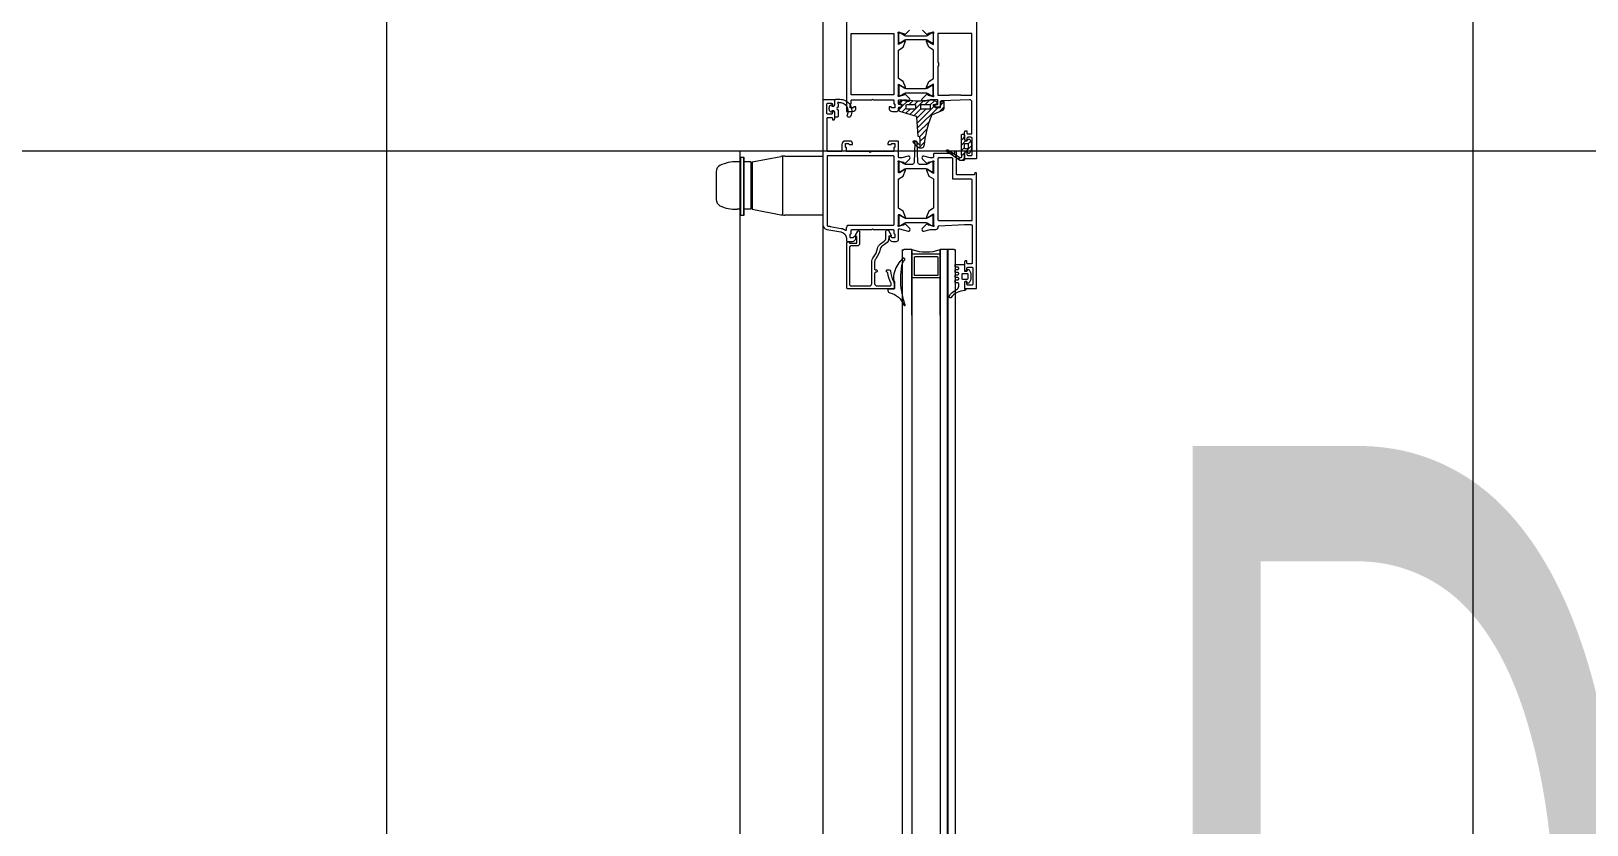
# Model space of a CAD drawing. Extents: x -9058 to 11890, y 0 to 4205.
# Drawn here: x 9816 to 9881.9, y 2433.7 to 2467.3 of the extents above; entities that cross this region are included whole.
import ezdxf
from ezdxf.enums import TextEntityAlignment as Align

# ---------------------------------------------------------------- set-up
doc = ezdxf.new("R2010")
doc.units = 0
doc.header["$MEASUREMENT"] = 0
doc.layers.get('0').update_dxf_attribs({"color": 9, "lineweight": 9})
for name, color, linetype, lineweight in [('06D', 9, 'Continuous', 9), ('M-TEFRIS2-015', 129, 'Continuous', 9), ('M-TEFRIS2-015 @ 20', 129, 'Continuous', 9)]:
    doc.layers.add(name, color=color, linetype=linetype, lineweight=lineweight)
doc.styles.add('Arial', font='arial.ttf', dxfattribs={"height": 2.5})
doc.styles.add('MuuM_TEXT-STANDART', font='ARIALN.TTF')

# ---------------------------------------------------------------- blocks, each defined once
blk = doc.blocks.new('0a_roomno2')
for points in [[(0, -5), (30, -5)], [(24, -5), (24, -16)]]:
    blk.add_lwpolyline(points)
at = {"style": 'Arial'}
blk.add_attdef('ODANO', (0, 1.505), '', height=3, dxfattribs=at)
blk.add_attdef('MEKANADI', text='', height=3, dxfattribs=at).set_placement((0.525, -4.75), align=Align.BOTTOM_LEFT)
at = {"style": 'MuuM_TEXT-STANDART', "width": 0.6}
for tag, p in [('YER01', (15, -7)), ('TAVAN01', (20.625, -7)), ('DUVAR01', (26.25, -7)), ('YER02', (15, -10.375)), ('TAVAN02', (20.625, -10.375)), ('DUVAR02', (26.25, -10.375)), ('YER03', (15, -13.75)), ('TAVAN03', (20.625, -13.75)), ('DUVAR03', (26.25, -13.75))]:
    blk.add_attdef(tag, text='', height=2.25, dxfattribs=at).set_placement(p, align=Align.MIDDLE_CENTER)
at = {"style": 'MuuM_TEXT-STANDART'}
blk.add_attdef('M2', text='', height=2.25, dxfattribs=at).set_placement((1.3231, -7.8046), align=Align.MIDDLE_LEFT)
at = {"style": 'MuuM_TEXT-STANDART', "width": 0.6}
blk.add_attdef('TEMIZTAVANYUKSEKLIGI', text='', height=2.25, dxfattribs=at).set_placement((2.7, -13.1619), align=Align.MIDDLE_LEFT)
blk = doc.blocks.new('*U681')
at = {"layer": 'M-TEFRIS2-015 @ 20'}
ref = blk.add_blockref('0a_roomno2', (9365.999, 2562.203), dxfattribs=dict(at, xscale=20, yscale=20, zscale=20))
ref.add_attrib('DUVAR01', 'D07', dxfattribs={"layer": '0', "height": 45, "style": 'MuuM_TEXT-STANDART', "width": 0.6}).set_placement((9890.999, 2427.203), align=Align.MIDDLE_CENTER)

msp = doc.modelspace()

# ---------------------------------------------------------------- hatches: boundary and pattern name
at = {"layer": 'M-TEFRIS2-015'}
h = msp.add_hatch(dxfattribs=at)
h.set_pattern_fill('ANSI31', color=256, scale=0.05, style=0)
h.set_pattern_definition([(225, (9604.37365, 2463.66866), (-0.1122532, 0.1122532), [])])
h.paths.add_polyline_path([(9853.362, 2462.544), (9853.543, 2462.357, 0.203536), (9853.615, 2462.326), (9853.695, 2462.326, 0.380587), (9853.795, 2462.414, -0.061836), (9854.102, 2463.672, -0.189764), (9854.151, 2463.726), (9854.579, 2463.916, 0.285747), (9854.635, 2464.006), (9854.635, 2464.296, 0.414214), (9854.615, 2464.316), (9854.525, 2464.316, 0.414214), (9854.505, 2464.296), (9854.505, 2464.081, -0.414214), (9854.47, 2464.046), (9854.28, 2464.046, -0.414214), (9854.255, 2464.071), (9854.255, 2464.151, -0.414214), (9854.28, 2464.176), (9854.315, 2464.176, 0.414214), (9854.345, 2464.206), (9854.345, 2464.272, 0.296563), (9854.333, 2464.291), (9854.198, 2464.351, 0.104779), (9854.125, 2464.366), (9854.045, 2464.366, -0.081633), (9853.065, 2464.366), (9852.985, 2464.366, 0.104779), (9852.912, 2464.351), (9852.777, 2464.291, 0.296563), (9852.765, 2464.272), (9852.765, 2464.206, 0.414214), (9852.795, 2464.176), (9852.83, 2464.176, -0.414214), (9852.855, 2464.151), (9852.855, 2464.071, -0.414214), (9852.83, 2464.046), (9852.77, 2464.046, 0.414214), (9852.745, 2464.021), (9852.745, 2463.926, 0.328426), (9852.78, 2463.878), (9853.483, 2463.66, -0.309555), (9853.5, 2463.638), (9853.555, 2462.835, 0.394287), (9853.575, 2462.816, -0.364538), (9853.625, 2462.775, -0.068684), (9853.635, 2462.474, -0.950368), (9853.595, 2462.476, 0.000002), (9853.595, 2462.476), (9853.448, 2462.628, 0.999219)])
h.paths.add_polyline_path([(9853.695, 2463.976), (9854.035, 2463.976, 0.414214), (9854.065, 2464.006), (9854.065, 2464.136, 0.414214), (9854.035, 2464.166), (9853.695, 2464.166, 0.414214), (9853.665, 2464.136), (9853.665, 2464.006, 0.414214)], flags=16)
h.paths.add_polyline_path([(9853.445, 2464.006), (9853.445, 2464.136, 0.414214), (9853.415, 2464.166), (9853.075, 2464.166, 0.414214), (9853.045, 2464.136), (9853.045, 2464.006, 0.414214), (9853.075, 2463.976), (9853.415, 2463.976, 0.414214)], flags=16)
h = msp.add_hatch(dxfattribs=at)
h.set_pattern_fill('ANSI31', color=256, scale=0.05, angle=450, style=0)
h.set_pattern_definition([(225, (9986.88761, 2281.20884), (0.1122532, -0.1122532), [])])
edge = h.paths.add_edge_path(flags=16)
edge.add_arc((9855.545, 2462.493), 0.025, 90, 180, ccw=False)
edge.add_line((9855.545, 2462.518), (9855.645, 2462.518))
edge.add_arc((9855.645, 2462.493), 0.025, 360, 450, ccw=False)
edge.add_line((9855.67, 2462.493), (9855.67, 2462.313))
edge.add_arc((9855.645, 2462.313), 0.025, 270, 360, ccw=False)
edge.add_line((9855.645, 2462.288), (9855.545, 2462.288))
edge.add_arc((9855.545, 2462.313), 0.025, 180, 270, ccw=False)
edge.add_line((9855.52, 2462.313), (9855.52, 2462.493))
edge = h.paths.add_edge_path()
edge.add_arc((9855.55, 2462.688), 0.035, 180, 270)
edge.add_line((9855.55, 2462.653), (9855.63, 2462.653))
edge.add_arc((9855.63, 2462.668), 0.015, 270, 312.16924)
edge.add_line((9855.64, 2462.657), (9855.682, 2462.697))
edge.add_arc((9855.71, 2462.668), 0.04, 27.0437, 133.61309, ccw=False)
edge.add_line((9855.745, 2462.686), (9855.791, 2462.598))
edge.add_arc((9855.635, 2462.518), 0.175, 360, 387.0437, ccw=False)
edge.add_line((9855.81, 2462.518), (9855.81, 2462.288))
edge.add_arc((9855.635, 2462.288), 0.175, 332.9563, 360, ccw=False)
edge.add_line((9855.791, 2462.209), (9855.745, 2462.12))
edge.add_arc((9855.71, 2462.138), 0.04, 226.38691, 332.9563, ccw=False)
edge.add_line((9855.682, 2462.109), (9855.64, 2462.149))
edge.add_arc((9855.63, 2462.138), 0.015, 407.83076, 450)
edge.add_line((9855.63, 2462.153), (9855.55, 2462.153))
edge.add_arc((9855.55, 2462.118), 0.035, 90, 180)
edge.add_line((9855.515, 2462.118), (9855.515, 2461.838))
edge.add_arc((9855.475, 2461.838), 0.04, 270, 360, ccw=False)
edge.add_line((9855.475, 2461.798), (9855.33, 2461.798))
edge.add_arc((9855.33, 2461.848), 0.05, 229.96521, 270, ccw=False)
edge.add_line((9855.298, 2461.81), (9854.764, 2462.183))
edge.add_arc((9854.79, 2462.213), 0.04, 56.99574, 229.96521, ccw=False)
edge.add_line((9854.812, 2462.247), (9855.317, 2461.929))
edge.add_arc((9855.349, 2461.979), 0.06, 236.99574, 416.14555)
edge.add_line((9855.383, 2462.029), (9855.383, 2462.868))
edge.add_arc((9855.423, 2462.868), 0.04, 90, 180, ccw=False)
edge.add_line((9855.423, 2462.908), (9855.475, 2462.908))
edge.add_arc((9855.475, 2462.868), 0.04, 0, 90, ccw=False)
edge.add_line((9855.515, 2462.868), (9855.515, 2462.688))

# ---------------------------------------------------------------- linework, layer by layer
at = {"layer": '06D'}
msp.add_lwpolyline([(9833.058, 2397.873), (9831.058, 2397.873), (9831.058, 2533.873), (9833.058, 2533.873)], dxfattribs=at)
at = {"layer": 'M-TEFRIS2-015'}
for p, q in [((9846.027, 2461.737), (9845.884, 2461.737)), ((9846.027, 2461.737, 0), (9845.884, 2461.737, 0)), ((9846.027, 2461.944), (9846.027, 2459.466)), ((9846.027, 2461.944, 0), (9846.027, 2459.466, 0)), ((9846.177, 2459.466), (9846.177, 2461.944)), ((9846.177, 2459.466, 0), (9846.177, 2461.944, 0)), ((9846.473, 2461.737), (9846.177, 2461.737)), ((9846.473, 2461.737, 0), (9846.177, 2461.737, 0)), ((9846.473, 2461.737), (9846.473, 2459.737)), ((9846.473, 2461.737, 0), (9846.473, 2459.737, 0)), ((9846.521, 2461.737), (9847.737, 2461.971)), ((9846.521, 2461.737), (9846.521, 2459.737)), ((9847.821, 2459.491), (9847.821, 2461.983)), ((9847.907, 2461.987), (9849.521, 2461.987)), ((9844.996, 2461.323, 0), (9844.996, 2460.151, 0)), ((9846.027, 2459.737), (9845.884, 2459.737)), ((9846.027, 2459.737, 0), (9845.884, 2459.737, 0)), ((9846.473, 2459.737), (9846.177, 2459.737)), ((9846.473, 2459.737, 0), (9846.177, 2459.737, 0)), ((9846.521, 2459.737), (9847.737, 2459.503)), ((9849.521, 2459.487), (9847.907, 2459.487)), ((9852.943, 2458.024), (9852.893, 2457.974)), ((9852.893, 2455.249), (9852.893, 2457.974)), ((9852.894, 2409.896), (9852.894, 2458.024)), ((9853.293, 2458.024), (9852.943, 2458.024)), ((9853.293, 2455.249), (9853.293, 2458.024)), ((9854.493, 2457.824), (9853.293, 2457.824)), ((9853.294, 2409.896), (9853.294, 2458.024)), ((9855.081, 2458.024), (9854.493, 2458.024)), ((9854.493, 2455.249), (9854.493, 2458.024)), ((9854.494, 2409.896), (9854.494, 2458.024)), ((9854.793, 2455.249), (9854.793, 2458.024)), ((9854.794, 2409.878), (9854.794, 2458.024)), ((9854.831, 2455.249), (9854.831, 2458.024)), ((9854.832, 2409.878), (9854.832, 2458.024)), ((9855.081, 2458.024), (9855.131, 2457.974)), ((9855.131, 2455.249), (9855.131, 2457.974)), ((9855.132, 2409.927), (9855.132, 2458.024)), ((9852.893, 2455.249), (9852.893, 2457.517)), ((9854.493, 2456.824), (9853.293, 2456.824))]:
    msp.add_line(p, q, dxfattribs=at)
for points in [[(9877.058, 2395.873), (9877.058, 2535.873)], [(9849.522, 2522.696), (9849.523, 2403.938)]]:
    msp.add_lwpolyline(points, dxfattribs=at)
for points in [[(9856.021, 2469.863), (9856.021, 2461.883, -0.414214), (9856.011, 2461.873), (9855.531, 2461.873, -0.414214), (9855.521, 2461.883), (9855.521, 2462.103, -0.414214), (9855.591, 2462.173), (9855.611, 2462.173, -0.414214), (9855.621, 2462.163), (9855.621, 2462.063, 0.414214), (9855.671, 2462.013), (9855.791, 2462.013, 0.414214), (9855.841, 2462.063), (9855.841, 2462.733, 0.414214), (9855.791, 2462.783), (9855.671, 2462.783, 0.414214), (9855.621, 2462.733), (9855.621, 2462.633, -0.414214), (9855.611, 2462.623), (9855.591, 2462.623, -0.414214), (9855.521, 2462.693), (9855.521, 2463.003, -0.414214), (9855.571, 2463.053), (9855.621, 2463.053), (9855.621, 2462.953, 0.414214), (9855.651, 2462.923), (9855.821, 2462.923), (9855.821, 2463.053), (9855.831, 2463.053), (9855.831, 2463.32), (9855.821, 2463.32), (9855.821, 2463.47), (9855.831, 2463.47), (9855.831, 2463.8), (9855.821, 2463.8), (9855.821, 2463.95), (9855.831, 2463.95), (9855.831, 2464.27, 0.425337), (9855.728, 2464.369), (9854.54, 2464.325, 0.403083), (9854.511, 2464.295), (9854.511, 2464.173, -0.414214), (9854.391, 2464.053), (9854.301, 2464.053, -0.414214), (9854.201, 2464.153), (9854.201, 2464.163, -0.414214), (9854.211, 2464.173), (9854.361, 2464.173, 0.414214), (9854.391, 2464.203), (9854.391, 2464.343, 0.414214), (9854.361, 2464.373), (9854.056, 2464.373), (9853.795, 2464.304, -0.700084), (9853.72, 2464.411), (9853.732, 2464.429), (9853.905, 2464.601, -0.607471), (9853.965, 2464.585, 0.283637), (9853.987, 2464.562), (9854.171, 2464.513, 1.229391), (9854.201, 2464.563), (9854.201, 2465.037), (9853.935, 2464.875, -0.859449), (9853.909, 2464.905), (9854.002, 2465.15), (9854.201, 2465.272), (9854.201, 2466.475), (9854.002, 2466.597), (9853.909, 2466.842, -0.859449), (9853.935, 2466.872), (9854.201, 2466.709), (9854.201, 2467.184, 1.229391), (9854.171, 2467.234), (9853.987, 2467.185, 0.283637), (9853.965, 2467.162, -0.607471), (9853.905, 2467.146), (9853.732, 2467.317)], [(9850.521, 2467.863), (9850.521, 2463.883, 0.414214), (9850.531, 2463.873), (9850.771, 2463.873, 0.414214), (9850.921, 2464.023), (9850.921, 2464.063, 0.414214), (9850.911, 2464.073), (9850.851, 2464.073, 0.366034), (9850.821, 2464.048, -0.365977), (9850.791, 2464.023), (9850.701, 2464.023, -0.414214), (9850.671, 2464.053), (9850.671, 2464.163, -0.365977), (9850.696, 2464.193, 0.365977), (9850.721, 2464.223), (9850.721, 2464.343, -0.414214), (9850.751, 2464.373), (9851.591, 2464.373), (9851.621, 2464.403), (9851.651, 2464.373), (9852.491, 2464.373, -0.414214), (9852.521, 2464.343), (9852.521, 2464.223, 0.365977), (9852.546, 2464.193, -0.365977), (9852.571, 2464.163), (9852.571, 2464.053, -0.414214), (9852.541, 2464.023), (9852.451, 2464.023, -0.365977), (9852.422, 2464.048, 0.366034), (9852.392, 2464.073), (9852.331, 2464.073, 0.414214), (9852.321, 2464.063), (9852.321, 2464.023, 0.414214), (9852.471, 2463.873), (9852.641, 2463.873, 0.414214), (9852.721, 2463.953), (9852.721, 2464.023, -0.414214), (9852.751, 2464.053), (9852.771, 2464.053, 0.414214), (9852.871, 2464.153), (9852.871, 2464.163, 0.414214), (9852.861, 2464.173), (9852.751, 2464.173, -0.414214), (9852.721, 2464.203), (9852.721, 2464.343, -0.414214), (9852.751, 2464.373), (9852.867, 2464.373), (9853.128, 2464.304, 0.700084), (9853.203, 2464.411), (9853.19, 2464.429), (9853.017, 2464.601, 0.607471), (9852.957, 2464.585, -0.283637), (9852.936, 2464.562), (9852.752, 2464.513, -1.229391), (9852.721, 2464.563), (9852.721, 2465.037), (9852.986, 2464.876, 0.713664), (9853.015, 2464.9), (9852.921, 2465.15), (9852.721, 2465.272), (9852.721, 2466.475), (9852.921, 2466.597), (9853.015, 2466.847, 0.713664), (9852.986, 2466.871), (9852.721, 2466.709), (9852.721, 2467.184, -1.229391), (9852.752, 2467.234), (9852.936, 2467.185, -0.283637), (9852.957, 2467.162, 0.607471), (9853.017, 2467.146), (9853.19, 2467.317)], [(9853.065, 2464.366, 0.081633), (9854.045, 2464.366), (9854.125, 2464.366, -0.104779), (9854.198, 2464.351), (9854.333, 2464.291, -0.296563), (9854.345, 2464.272), (9854.345, 2464.206, -0.414214), (9854.315, 2464.176), (9854.28, 2464.176, 0.414214), (9854.255, 2464.151), (9854.255, 2464.071, 0.414214), (9854.28, 2464.046), (9854.47, 2464.046, 0.414214), (9854.505, 2464.081), (9854.505, 2464.296, -0.414214), (9854.525, 2464.316), (9854.615, 2464.316, -0.414214), (9854.635, 2464.296), (9854.635, 2464.006, -0.285747), (9854.579, 2463.916), (9854.151, 2463.726, 0.189764), (9854.102, 2463.672, 0.061836), (9853.795, 2462.414, -0.380587), (9853.695, 2462.326), (9853.615, 2462.326, -0.203536), (9853.543, 2462.357), (9853.362, 2462.544, -0.999219), (9853.448, 2462.628), (9853.595, 2462.476, 0.950364), (9853.635, 2462.474, 0.068684), (9853.625, 2462.775, 0.364538), (9853.575, 2462.816, -0.394287), (9853.555, 2462.835), (9853.5, 2463.638, 0.309555), (9853.483, 2463.66), (9852.78, 2463.878, -0.328426), (9852.745, 2463.926), (9852.745, 2464.021, -0.414214), (9852.77, 2464.046), (9852.83, 2464.046, 0.414214), (9852.855, 2464.071), (9852.855, 2464.151, 0.414214), (9852.83, 2464.176), (9852.795, 2464.176, -0.414214), (9852.765, 2464.206), (9852.765, 2464.272, -0.296563), (9852.777, 2464.291), (9852.912, 2464.351, -0.104779), (9852.985, 2464.366), (9853.065, 2464.366)], [(9854.399, 2458.993, -0.459137), (9854.427, 2459.029), (9855.521, 2459.083), (9855.791, 2459.083, -0.414214), (9855.841, 2459.033), (9855.841, 2457.453, -0.414214), (9855.811, 2457.423), (9855.651, 2457.423, -0.414214), (9855.621, 2457.453), (9855.621, 2457.553), (9855.571, 2457.553, 0.414214), (9855.521, 2457.503), (9855.521, 2457.193, 0.414214), (9855.591, 2457.123), (9855.611, 2457.123, 0.414214), (9855.621, 2457.133), (9855.621, 2457.233, -0.414214), (9855.671, 2457.283), (9855.821, 2457.283, -0.414214), (9855.871, 2457.233), (9855.871, 2456.563, -0.414214), (9855.821, 2456.513), (9855.671, 2456.513, -0.414214), (9855.621, 2456.563), (9855.621, 2456.663, 0.414214), (9855.611, 2456.673), (9855.591, 2456.673, 0.414214), (9855.521, 2456.603), (9855.521, 2456.383, 0.414214), (9855.531, 2456.373), (9856.011, 2456.373, 0.414214), (9856.021, 2456.383), (9856.021, 2461.248, 0.535184), (9855.987, 2461.272), (9855.943, 2461.253), (9855.943, 2461.223, -0.414214), (9855.913, 2461.193), (9855.201, 2461.193, -0.414214), (9855.171, 2461.223), (9855.171, 2462.168, 0.535184), (9855.137, 2462.192), (9855.112, 2462.181, 0.302776), (9855.093, 2462.153), (9855.093, 2462.123, -0.414214), (9855.063, 2462.093), (9854.231, 2462.093, 0.414214), (9854.201, 2462.063), (9854.201, 2461.945, -0.414214), (9854.171, 2461.915), (9854.056, 2461.915), (9853.795, 2461.985, 0.700084), (9853.72, 2461.877), (9853.732, 2461.859), (9853.905, 2461.688, 0.607471), (9853.965, 2461.704, -0.283637), (9853.987, 2461.726), (9854.171, 2461.776, -1.229391), (9854.201, 2461.725), (9854.201, 2461.251), (9853.935, 2461.414, 0.859449), (9853.909, 2461.383), (9854.002, 2461.138), (9854.201, 2461.017), (9854.201, 2459.772), (9854.002, 2459.65), (9853.909, 2459.405, 0.859449), (9853.935, 2459.375), (9854.201, 2459.537), (9854.201, 2459.063, -1.229391), (9854.171, 2459.013), (9853.987, 2459.062, -0.283637), (9853.965, 2459.085, 0.607471), (9853.905, 2459.101), (9853.732, 2458.929), (9853.72, 2458.911, 0.700084), (9853.795, 2458.804), (9854.056, 2458.873), (9854.301, 2458.873, 0.474196), (9854.399, 2458.993)], [(9855.531, 2456.292, 0.220745), (9854.937, 2455.982, -0.651907), (9854.868, 2456.038, -0.176952), (9855.184, 2456.33, 0.281357), (9855.272, 2456.473), (9855.272, 2456.554), (9855.272, 2456.568), (9855.271, 2456.575), (9855.27, 2456.582), (9855.267, 2456.59), (9855.263, 2456.597), (9855.257, 2456.603), (9855.251, 2456.608), (9855.244, 2456.613), (9855.237, 2456.616), (9855.222, 2456.618), (9855.146, 2456.618), (9855.143, 2456.618), (9855.14, 2456.619), (9855.137, 2456.62), (9855.135, 2456.621), (9855.132, 2456.624), (9855.13, 2456.626), (9855.128, 2456.629), (9855.127, 2456.632), (9855.126, 2456.638), (9855.126, 2456.718), (9855.126, 2456.721), (9855.127, 2456.724), (9855.128, 2456.727), (9855.13, 2456.729), (9855.132, 2456.732), (9855.135, 2456.734), (9855.137, 2456.736), (9855.14, 2456.737), (9855.146, 2456.738), (9855.222, 2456.738), (9855.229, 2456.738), (9855.237, 2456.74), (9855.244, 2456.743), (9855.251, 2456.747), (9855.257, 2456.752), (9855.263, 2456.759), (9855.267, 2456.766), (9855.27, 2456.773), (9855.272, 2456.788), (9855.271, 2456.795), (9855.27, 2456.802), (9855.267, 2456.81), (9855.263, 2456.817), (9855.257, 2456.823), (9855.251, 2456.828), (9855.244, 2456.833), (9855.237, 2456.836), (9855.222, 2456.838), (9855.146, 2456.838), (9855.143, 2456.838), (9855.14, 2456.839), (9855.137, 2456.84), (9855.135, 2456.841), (9855.132, 2456.844), (9855.13, 2456.846), (9855.128, 2456.849), (9855.127, 2456.852), (9855.126, 2456.858), (9855.126, 2456.938), (9855.126, 2456.941), (9855.127, 2456.944), (9855.128, 2456.947), (9855.13, 2456.949), (9855.132, 2456.952), (9855.135, 2456.954), (9855.137, 2456.956), (9855.14, 2456.957), (9855.146, 2456.958), (9855.222, 2456.958), (9855.229, 2456.958), (9855.237, 2456.96), (9855.244, 2456.963), (9855.251, 2456.967), (9855.257, 2456.972), (9855.263, 2456.979), (9855.267, 2456.986), (9855.27, 2456.993), (9855.272, 2457.008), (9855.271, 2457.015), (9855.27, 2457.022), (9855.267, 2457.03), (9855.263, 2457.037), (9855.257, 2457.043), (9855.251, 2457.048), (9855.244, 2457.053), (9855.237, 2457.056), (9855.222, 2457.058), (9855.146, 2457.058), (9855.143, 2457.058), (9855.14, 2457.059), (9855.137, 2457.06), (9855.135, 2457.061), (9855.132, 2457.064), (9855.13, 2457.066), (9855.128, 2457.069), (9855.127, 2457.072), (9855.126, 2457.078), (9855.126, 2457.158), (9855.126, 2457.161), (9855.127, 2457.164), (9855.128, 2457.167), (9855.13, 2457.169), (9855.132, 2457.172), (9855.135, 2457.174), (9855.137, 2457.176), (9855.14, 2457.177), (9855.146, 2457.178), (9855.222, 2457.178), (9855.229, 2457.178), (9855.237, 2457.18), (9855.244, 2457.183), (9855.251, 2457.187), (9855.257, 2457.192), (9855.263, 2457.199), (9855.267, 2457.206), (9855.27, 2457.213), (9855.272, 2457.228), (9855.271, 2457.235), (9855.27, 2457.242), (9855.267, 2457.25), (9855.263, 2457.257), (9855.257, 2457.263), (9855.251, 2457.268), (9855.244, 2457.273), (9855.237, 2457.276), (9855.222, 2457.278), (9855.146, 2457.278), (9855.143, 2457.278), (9855.14, 2457.279), (9855.137, 2457.28), (9855.135, 2457.281), (9855.132, 2457.284), (9855.13, 2457.286), (9855.128, 2457.289), (9855.127, 2457.292), (9855.126, 2457.298), (9855.126, 2457.378), (9855.126, 2457.381), (9855.127, 2457.384), (9855.128, 2457.387), (9855.13, 2457.389), (9855.132, 2457.392), (9855.134, 2457.394), (9855.137, 2457.396), (9855.14, 2457.397), (9855.146, 2457.398), (9855.484, 2457.398, -0.414214), (9855.514, 2457.368), (9855.514, 2457.137, 0.414214), (9855.544, 2457.107), (9855.609, 2457.107, 0.291535), (9855.627, 2457.118), (9855.647, 2457.166, -0.613042), (9855.71, 2457.169), (9855.773, 2457.05, -0.127095), (9855.789, 2456.987), (9855.789, 2456.787, -0.127095), (9855.773, 2456.724), (9855.716, 2456.615, -0.585233), (9855.646, 2456.615), (9855.621, 2456.662, 0.167811), (9855.609, 2456.667), (9855.544, 2456.667, 0.414214), (9855.514, 2456.637), (9855.514, 2456.342), (9855.578, 2456.342, -0.394677), (9855.531, 2456.292)]]:
    msp.add_lwpolyline(points, format="xyb", dxfattribs=at)
for points in [[(9852.521, 2464.573), (9850.721, 2464.573), (9850.721, 2467.173), (9852.521, 2467.173)], [(9854.391, 2464.563), (9854.861, 2464.563), (9854.861, 2464.573), (9855.361, 2464.573), (9855.361, 2464.563), (9855.831, 2464.563), (9855.831, 2467.183), (9855.361, 2467.183), (9855.361, 2467.173), (9854.861, 2467.173), (9854.861, 2467.183), (9854.391, 2467.183), (9854.391, 2465.948), (9854.411, 2465.948), (9854.411, 2465.798), (9854.391, 2465.798)]]:
    msp.add_lwpolyline(points, close=True, dxfattribs=at)
for points in [[(9853.04, 2466.909, 0.131652), (9852.99, 2466.896), (9852.803, 2466.788, -0.131652), (9852.788, 2466.784), (9852.763, 2466.784, -0.414214), (9852.733, 2466.814), (9852.733, 2467.174, -0.414214), (9852.763, 2467.204), (9852.788, 2467.204, -0.131652), (9852.803, 2467.2), (9852.99, 2467.092, 0.131652), (9853.04, 2467.079), (9853.886, 2467.079, 0.131652), (9853.936, 2467.092), (9854.122, 2467.2, -0.131652), (9854.137, 2467.204), (9854.163, 2467.204, -0.414214), (9854.193, 2467.174), (9854.193, 2466.814, -0.414214), (9854.163, 2466.784), (9854.137, 2466.784, -0.131652), (9854.122, 2466.788), (9853.936, 2466.896, 0.131652), (9853.886, 2466.909)], [(9853.04, 2464.838, -0.131652), (9852.99, 2464.851), (9852.803, 2464.959, 0.131652), (9852.788, 2464.963), (9852.763, 2464.963, 0.414214), (9852.733, 2464.933), (9852.733, 2464.573, 0.414214), (9852.763, 2464.543), (9852.788, 2464.543, 0.131652), (9852.803, 2464.547), (9852.99, 2464.655, -0.131652), (9853.04, 2464.668), (9853.886, 2464.668, -0.131652), (9853.936, 2464.655), (9854.122, 2464.547, 0.131652), (9854.137, 2464.543), (9854.163, 2464.543, 0.414214), (9854.193, 2464.573), (9854.193, 2464.933, 0.414214), (9854.163, 2464.963), (9854.137, 2464.963, 0.131652), (9854.122, 2464.959), (9853.936, 2464.851, -0.131652), (9853.886, 2464.838)], [(9852.521, 2458.723, 0.365977), (9852.546, 2458.693, -0.365977), (9852.571, 2458.663), (9852.571, 2458.553, -0.414214), (9852.541, 2458.523), (9852.451, 2458.523, -0.365977), (9852.422, 2458.548, 0.366034), (9852.392, 2458.573), (9852.331, 2458.573, 0.414214), (9852.321, 2458.563), (9852.321, 2458.523, 0.414214), (9852.471, 2458.373), (9852.641, 2458.373, 0.414214), (9852.721, 2458.453), (9852.721, 2458.873, -0.493043), (9852.759, 2458.902), (9853.128, 2458.804, 0.700084), (9853.203, 2458.911), (9853.19, 2458.929), (9853.017, 2459.101, 0.607471), (9852.957, 2459.085, -0.283637), (9852.936, 2459.062), (9852.752, 2459.013, -1.229391), (9852.721, 2459.063), (9852.721, 2459.484, -0.585524), (9852.767, 2459.51), (9852.986, 2459.376, 0.713664), (9853.015, 2459.4), (9852.921, 2459.65), (9852.736, 2459.763, -0.261412), (9852.721, 2459.789), (9852.721, 2461, -0.261412), (9852.736, 2461.025), (9852.921, 2461.138), (9853.015, 2461.388, 0.713664), (9852.986, 2461.412), (9852.767, 2461.279, -0.585524), (9852.721, 2461.304), (9852.721, 2461.725, -1.229391), (9852.752, 2461.776), (9852.936, 2461.726, -0.283637), (9852.957, 2461.704, 0.607471), (9853.017, 2461.688), (9853.19, 2461.859), (9853.203, 2461.877, 0.700084), (9853.128, 2461.985), (9852.867, 2461.915), (9852.751, 2461.915, -0.414214), (9852.721, 2461.945), (9852.721, 2462.593, 0.414214), (9852.691, 2462.623), (9852.371, 2462.623, 0.414222), (9852.271, 2462.523), (9852.271, 2462.483, 0.414214), (9852.281, 2462.473), (9852.392, 2462.473, 0.366034), (9852.422, 2462.498, -0.365977), (9852.451, 2462.523), (9852.541, 2462.523, -0.414214), (9852.571, 2462.493), (9852.571, 2462.383, -0.365977), (9852.546, 2462.354, 0.365977), (9852.521, 2462.324), (9852.521, 2462.203, -0.414214), (9852.491, 2462.173), (9851.551, 2462.173), (9851.521, 2462.143), (9851.491, 2462.173), (9850.551, 2462.173, -0.414214), (9850.521, 2462.203), (9850.521, 2462.324, 0.365977), (9850.496, 2462.354, -0.365977), (9850.471, 2462.383), (9850.471, 2462.493, -0.414214), (9850.501, 2462.523), (9850.591, 2462.523, -0.365977), (9850.621, 2462.498, 0.366034), (9850.651, 2462.473), (9850.761, 2462.473, 0.414214), (9850.771, 2462.483), (9850.771, 2462.523, 0.414214), (9850.671, 2462.623), (9850.471, 2462.623, 0.414214), (9850.321, 2462.473), (9850.321, 2462.203, -0.414214), (9850.291, 2462.173), (9849.731, 2462.173, -0.414214), (9849.701, 2462.203), (9849.701, 2463.593, -0.414214), (9849.731, 2463.623), (9849.891, 2463.623, -0.414214), (9849.921, 2463.593), (9849.921, 2463.523), (9849.971, 2463.523, 0.414214), (9850.021, 2463.573), (9850.021, 2463.828, 0.414214), (9849.951, 2463.898), (9849.931, 2463.898, 0.414214), (9849.921, 2463.888), (9849.921, 2463.813, -0.414214), (9849.871, 2463.763), (9849.731, 2463.763, -0.414214), (9849.681, 2463.813), (9849.681, 2464.183, -0.414214), (9849.731, 2464.233), (9849.871, 2464.233, -0.414214), (9849.921, 2464.183), (9849.921, 2464.108, 0.414214), (9849.931, 2464.098), (9849.951, 2464.098, 0.414214), (9850.021, 2464.168), (9850.021, 2464.343, 0.414214), (9849.991, 2464.373), (9849.551, 2464.373, 0.414214), (9849.521, 2464.343), (9849.521, 2459.073, 0.363975), (9849.687, 2458.876), (9850.273, 2458.773, -0.36397), (9850.521, 2458.478), (9850.521, 2458.403, 0.414214), (9850.551, 2458.373), (9850.771, 2458.373, 0.414214), (9850.921, 2458.523), (9850.921, 2458.563, 0.414214), (9850.911, 2458.573), (9850.851, 2458.573, 0.366034), (9850.821, 2458.548, -0.365977), (9850.791, 2458.523), (9850.701, 2458.523, -0.414214), (9850.671, 2458.553), (9850.671, 2458.663, -0.365977), (9850.696, 2458.693, 0.365977), (9850.721, 2458.723), (9850.721, 2458.843, -0.414214), (9850.751, 2458.873), (9851.591, 2458.873), (9851.621, 2458.903), (9851.651, 2458.873), (9852.491, 2458.873, -0.414214), (9852.521, 2458.843)], [(9849.901, 2464.157), (9849.901, 2464.097), (9849.981, 2464.097, 0.236068), (9850.021, 2464.177), (9850.021, 2464.342, -0.414214), (9850.071, 2464.392), (9850.243, 2464.392, -0.557109), (9850.69, 2463.668, -0.284432), (9850.623, 2463.627, -0.557109), (9850.556, 2463.735, 0.59685), (9850.201, 2464.239, 2.161979), (9850.171, 2464.204), (9850.171, 2464.062, 1), (9850.171, 2463.942), (9850.171, 2463.677, -0.414214), (9850.121, 2463.627), (9850.071, 2463.627, -0.414214), (9850.021, 2463.677), (9850.021, 2463.827, 0.236068), (9849.981, 2463.907), (9849.901, 2463.907), (9849.901, 2463.847), (9849.868, 2463.847, -0.323522), (9849.82, 2463.881), (9849.789, 2463.974, -0.019238), (9849.787, 2463.982), (9849.787, 2464.022, -0.019238), (9849.789, 2464.029), (9849.82, 2464.123, -0.323522), (9849.868, 2464.157)], [(9853.077, 2463.976, -0.414214), (9853.047, 2464.006), (9853.047, 2464.136, -0.414214), (9853.077, 2464.166), (9853.417, 2464.166, -0.414214), (9853.447, 2464.136), (9853.447, 2464.006, -0.414214), (9853.417, 2463.976)], [(9853.697, 2463.976, -0.414214), (9853.667, 2464.006), (9853.667, 2464.136, -0.414214), (9853.697, 2464.166), (9854.037, 2464.166, -0.414214), (9854.067, 2464.136), (9854.067, 2464.006, -0.414214), (9854.037, 2463.976)], [(9853.38, 2461.72, -0.403142), (9853.281, 2461.623), (9853.04, 2461.623, -0.131652), (9852.99, 2461.637), (9852.803, 2461.744, 0.131652), (9852.788, 2461.748), (9852.763, 2461.748, 0.414214), (9852.733, 2461.718), (9852.733, 2461.358, 0.414214), (9852.763, 2461.328), (9852.788, 2461.328, 0.131652), (9852.803, 2461.332), (9852.99, 2461.44, -0.131652), (9853.04, 2461.453), (9853.886, 2461.453, -0.131652), (9853.936, 2461.44), (9854.122, 2461.332, 0.131652), (9854.137, 2461.328), (9854.163, 2461.328, 0.414214), (9854.193, 2461.358), (9854.193, 2461.718, 0.414214), (9854.163, 2461.748), (9854.137, 2461.748, 0.131652), (9854.122, 2461.744), (9853.936, 2461.637, -0.131652), (9853.886, 2461.623), (9853.645, 2461.623, -0.403142), (9853.545, 2461.72), (9853.513, 2462.575, 0.962756), (9853.413, 2462.575)], [(9855.515, 2462.688, 0.414214), (9855.55, 2462.653), (9855.63, 2462.653, 0.186103), (9855.64, 2462.657), (9855.682, 2462.697, -0.501687), (9855.745, 2462.686), (9855.791, 2462.598, -0.118551), (9855.81, 2462.518), (9855.81, 2462.288, -0.118551), (9855.791, 2462.209), (9855.745, 2462.12, -0.501687), (9855.682, 2462.109), (9855.64, 2462.149, 0.186103), (9855.63, 2462.153), (9855.55, 2462.153, 0.414214), (9855.515, 2462.118), (9855.515, 2461.838, -0.414214), (9855.475, 2461.798), (9855.33, 2461.798, -0.176484), (9855.298, 2461.81), (9854.764, 2462.183, -0.940455), (9854.812, 2462.247), (9855.317, 2461.929, 0.992608), (9855.383, 2462.029), (9855.383, 2462.868, -0.414214), (9855.423, 2462.908), (9855.475, 2462.908, -0.414214), (9855.515, 2462.868)], [(9855.52, 2462.493, -0.414214), (9855.545, 2462.518), (9855.645, 2462.518, -0.414214), (9855.67, 2462.493), (9855.67, 2462.313, -0.414214), (9855.645, 2462.288), (9855.545, 2462.288, -0.414214), (9855.52, 2462.313)], [(9849.701, 2459.074, 0.207097), (9849.723, 2459.023), (9849.821, 2459.023), (9849.821, 2459.005), (9850.3, 2458.921, -0.106114), (9850.475, 2458.85, 0.602221), (9850.521, 2458.874), (9850.521, 2458.923, -0.162278), (9850.541, 2458.983), (9850.541, 2459.023, -0.414214), (9850.571, 2459.053), (9852.491, 2459.053, 0.414214), (9852.541, 2459.103), (9852.541, 2461.943, 0.414214), (9852.491, 2461.993), (9849.701, 2461.993)], [(9855.021, 2461.023), (9855.021, 2461.863, 0.414214), (9854.971, 2461.913), (9854.431, 2461.913, 0.414214), (9854.381, 2461.863), (9854.381, 2459.303, 0.414214), (9854.431, 2459.253), (9855.841, 2459.253), (9855.841, 2460.963, 0.414214), (9855.791, 2461.013), (9855.031, 2461.013, -0.414214)], [(9853.936, 2459.154), (9854.122, 2459.046, 0.131652), (9854.137, 2459.042), (9854.163, 2459.042, 0.414214), (9854.193, 2459.072), (9854.193, 2459.432, 0.414214), (9854.163, 2459.462), (9854.137, 2459.462, 0.131652), (9854.122, 2459.458), (9853.936, 2459.35, -0.131652), (9853.886, 2459.337), (9853.04, 2459.337, -0.131652), (9852.99, 2459.35), (9852.803, 2459.458, 0.131652), (9852.788, 2459.462), (9852.763, 2459.462, 0.414214), (9852.733, 2459.432), (9852.733, 2459.072, 0.414214), (9852.763, 2459.042), (9852.788, 2459.042, 0.131652), (9852.803, 2459.046), (9852.99, 2459.154, -0.131652), (9853.04, 2459.167), (9853.886, 2459.167, -0.131652)], [(9851.742, 2457.167), (9851.782, 2457.167, -0.414214), (9851.812, 2457.137), (9851.812, 2457.097, -0.414214), (9851.782, 2457.067), (9851.762, 2457.067, 0.414214), (9851.712, 2457.017), (9851.712, 2456.587, 0.414214), (9851.812, 2456.487), (9852.361, 2456.487, 0.414214), (9852.411, 2456.537), (9852.411, 2456.588, 0.127567), (9852.403, 2456.622, -0.09888), (9852.269, 2457.04, 0.367727), (9852.24, 2457.067, -0.399482), (9852.212, 2457.097), (9852.212, 2457.137, -0.414214), (9852.242, 2457.167), (9852.333, 2457.167, -0.400329), (9852.383, 2457.119, 0.114933), (9852.506, 2456.683, -0.127017), (9852.531, 2456.586), (9852.531, 2456.397, -0.414214), (9852.501, 2456.367), (9850.561, 2456.367, -0.414214), (9850.531, 2456.397), (9850.531, 2458.317, -0.414214), (9850.561, 2458.347), (9850.621, 2458.347, -0.414214), (9850.651, 2458.317), (9850.651, 2458.297), (9850.951, 2458.297), (9850.951, 2458.567), (9850.916, 2458.587, -0.414214), (9850.905, 2458.628), (9851.004, 2458.799, -0.767327), (9851.071, 2458.781), (9851.071, 2458.277, -0.414214), (9850.971, 2458.177), (9850.701, 2458.177, 0.414214), (9850.651, 2458.127), (9850.651, 2456.537, 0.414214), (9850.701, 2456.487), (9851.492, 2456.487, 0.414214), (9851.592, 2456.587), (9851.592, 2457.5, -0.172094), (9851.663, 2457.702, 0.126051), (9851.829, 2458.063, -0.197455), (9851.96, 2458.267), (9852.115, 2458.375, 0.244698), (9852.191, 2458.523), (9852.191, 2458.802, -0.767327), (9852.293, 2458.829), (9852.407, 2458.632, -0.57735), (9852.381, 2458.587), (9852.311, 2458.587), (9852.311, 2458.523, -0.244698), (9852.183, 2458.277), (9852.029, 2458.174, 0.197455), (9851.947, 2458.046, -0.126051), (9851.756, 2457.631, 0.178336), (9851.712, 2457.5), (9851.712, 2457.197, 0.414214)], [(9854.363, 2457.724, -0.414214), (9854.393, 2457.694), (9854.393, 2456.954, -0.414214), (9854.363, 2456.924), (9853.423, 2456.924, -0.414214), (9853.393, 2456.954), (9853.393, 2457.694, -0.414214), (9853.423, 2457.724)], [(9852.523, 2456.354), (9852.303, 2456.354, 0.414214), (9852.273, 2456.324), (9852.273, 2456.286, 0.356389), (9852.353, 2456.188, -0.262181), (9852.946, 2455.673, 0.316752), (9852.974, 2455.654, 0.499585), (9853.003, 2455.692, -0.048291), (9852.861, 2456.247, -0.086497), (9852.864, 2457.346, -0.16681), (9852.976, 2457.574, 0.169383), (9852.99, 2457.595), (9852.993, 2457.607, 0.513067), (9852.927, 2457.655, 0.159858), (9852.547, 2457.079, 0.178819), (9852.529, 2456.713), (9852.539, 2456.694, -0.13005), (9852.553, 2456.644), (9852.553, 2456.384, -0.414214)], [(9855.655, 2456.781, -0.359904), (9855.626, 2456.757), (9855.45, 2456.757, -0.414214), (9855.42, 2456.787), (9855.42, 2456.987, -0.414214), (9855.45, 2457.017), (9855.626, 2457.017, -0.359904), (9855.655, 2456.992, -0.094739)]]:
    msp.add_lwpolyline(points, format="xyb", close=True, dxfattribs=at)
at = {"layer": 'M-TEFRIS2-015', "elevation": 0}
msp.add_lwpolyline([(9846.177, 2461.944), (9846.177, 2459.466), (9846.027, 2459.466), (9846.027, 2461.944)], close=True, dxfattribs=at)
at = {"layer": 'M-TEFRIS2-015'}
for centre, radius, start, end in [((9845.789, 2460.344, 0), 1.396, 86.09739, 116.73977), ((9847.907, 2461.087), 0.9, 90, 100.88553), ((9845.296, 2461.323, 0), 0.3, 116.73977, 180), ((9845.296, 2460.151, 0), 0.3, 180, 243.26023), ((9845.789, 2461.13, 0), 1.396, 243.26023, 273.90261), ((9847.907, 2460.387), 0.9, 259.11447, 270), ((9853.893, 2459.774), 1.85, 251.07536, 288.92464)]:
    msp.add_arc(centre, radius, start, end, dxfattribs=at)

# ---------------------------------------------------------------- block references
at = {"layer": 'M-TEFRIS2-015', "color": 6}
msp.add_blockref('*U681', (0, 0), dxfattribs=at)

doc.saveas('drawing.dxf')
